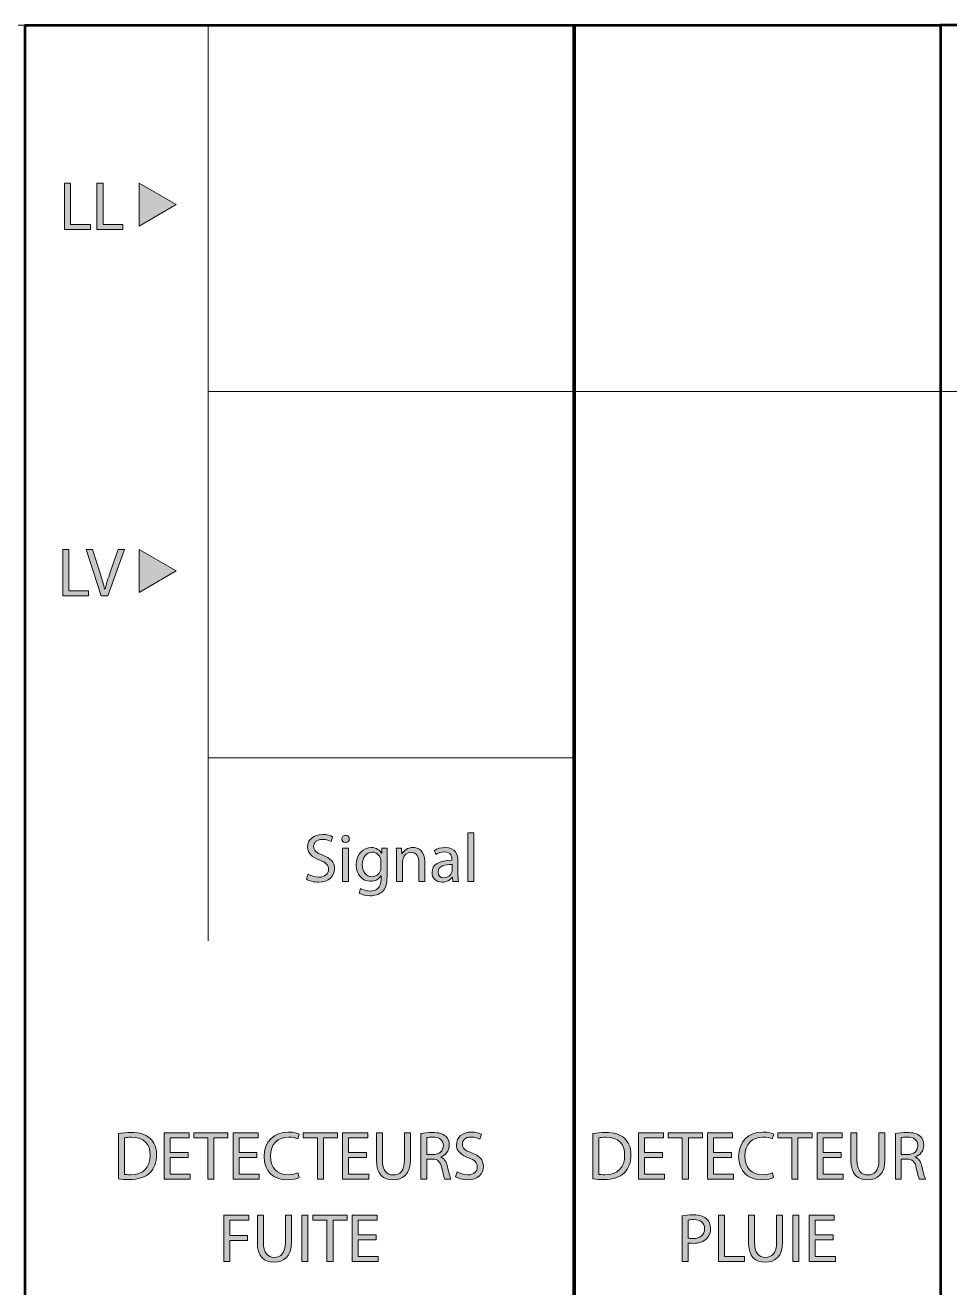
# Model space of a CAD drawing. Header units: inches. Extents: x 1 to 361, y -269 to -1.
# Drawn here: x 268 to 308.4, y -196.1 to -141 of the extents above; entities that cross this region are included whole.
import ezdxf

# ---------------------------------------------------------------- set-up
doc = ezdxf.new("R2010")
doc.units = ezdxf.units.IN
doc.header["$MEASUREMENT"] = 0
doc.linetypes.add('AI-Linetype-7', pattern=[8.519487, 4.259743, -4.259743])
doc.layers.add('Layer 1', color=7, linetype='Continuous')

# ---------------------------------------------------------------- blocks, each defined once
blk = doc.blocks.new('block 19')
at = {"layer": 'Layer 1', "color": 7, "linetype": 'AI-Linetype-7', "lineweight": 9}
blk.add_lwpolyline([(122.377, -140.999), (341.753, -140.999)], dxfattribs=at)
blk = doc.blocks.new('block 18')
at = {"layer": 'Layer 1'}
blk.add_blockref('block 19', (0, 0), dxfattribs=at)
blk = doc.blocks.new('block 31')
at = {"layer": 'Layer 1'}
h = blk.add_hatch(color=7, dxfattribs=at)
h.dxf.hatch_style = 2
edge = h.paths.add_edge_path()
edge.add_spline(control_points=[(280.367, -178.082), (280.485, -178.157), (280.653, -178.214), (280.832, -178.214), (281.099, -178.214), (281.256, -178.073), (281.256, -177.869), (281.256, -177.683), (281.147, -177.572), (280.875, -177.47), (280.544, -177.35), (280.341, -177.176), (280.341, -176.894), (280.341, -176.58), (280.602, -176.346), (280.994, -176.346), (281.198, -176.346), (281.351, -176.394), (281.438, -176.445), (281.438, -176.445), (281.366, -176.658), (281.366, -176.658), (281.303, -176.619), (281.168, -176.562), (280.985, -176.562), (280.71, -176.562), (280.604, -176.727), (280.604, -176.864), (280.604, -177.053), (280.728, -177.146), (281.006, -177.254), (281.348, -177.386), (281.519, -177.551), (281.519, -177.848), (281.519, -178.16), (281.291, -178.433), (280.815, -178.433), (280.62, -178.433), (280.407, -178.373), (280.298, -178.301), (280.298, -178.301), (280.367, -178.082), (280.367, -178.082)], knot_values=[0, 0, 0, 0, 1, 1, 1, 2, 2, 2, 3, 3, 3, 4, 4, 4, 5, 5, 5, 6, 6, 6, 7, 7, 7, 8, 8, 8, 9, 9, 9, 10, 10, 10, 11, 11, 11, 12, 12, 12, 13, 13, 13, 14, 14, 14, 14], degree=3, periodic=1)
h = blk.add_hatch(color=7, dxfattribs=at)
h.dxf.hatch_style = 2
edge = h.paths.add_edge_path()
edge.add_spline(control_points=[(282.164, -176.541), (282.164, -176.631), (282.101, -176.703), (281.996, -176.703), (281.9, -176.703), (281.837, -176.631), (281.837, -176.541), (281.837, -176.451), (281.903, -176.376), (282.002, -176.376), (282.098, -176.376), (282.164, -176.448), (282.164, -176.541)], knot_values=[0, 0, 0, 0, 1, 1, 1, 2, 2, 2, 3, 3, 3, 4, 4, 4, 4], degree=3, periodic=1)
h.paths.add_polyline_path([(281.87, -178.4), (281.87, -176.948), (282.134, -176.948), (282.134, -178.4)])
h = blk.add_hatch(color=7, dxfattribs=at)
h.dxf.hatch_style = 2
h.paths.add_polyline_path([(287.34, -176.271), (287.603, -176.271), (287.603, -178.4), (287.34, -178.4)])
h = blk.add_hatch(color=7, dxfattribs=at)
h.dxf.hatch_style = 2
edge = h.paths.add_edge_path()
edge.add_spline(control_points=[(283.813, -178.187), (283.813, -178.523), (283.744, -178.723), (283.606, -178.852), (283.462, -178.981), (283.259, -179.026), (283.075, -179.026), (282.902, -179.026), (282.709, -178.984), (282.593, -178.906), (282.593, -178.906), (282.658, -178.702), (282.658, -178.702), (282.754, -178.765), (282.904, -178.819), (283.084, -178.819), (283.354, -178.819), (283.552, -178.678), (283.552, -178.31), (283.552, -178.31), (283.552, -178.151), (283.552, -178.151), (283.552, -178.151), (283.546, -178.151), (283.546, -178.151), (283.468, -178.286), (283.309, -178.394), (283.084, -178.394), (282.725, -178.394), (282.467, -178.088), (282.467, -177.686), (282.467, -177.194), (282.787, -176.918), (283.123, -176.918), (283.375, -176.918), (283.51, -177.047), (283.576, -177.167), (283.576, -177.167), (283.582, -177.167), (283.582, -177.167), (283.582, -177.167), (283.591, -176.948), (283.591, -176.948), (283.591, -176.948), (283.825, -176.948), (283.825, -176.948), (283.816, -177.05), (283.813, -177.17), (283.813, -177.344), (283.813, -177.344), (283.813, -178.187), (283.813, -178.187)], knot_values=[0, 0, 0, 0, 1, 1, 1, 2, 2, 2, 3, 3, 3, 4, 4, 4, 5, 5, 5, 6, 6, 6, 7, 7, 7, 8, 8, 8, 9, 9, 9, 10, 10, 10, 11, 11, 11, 12, 12, 12, 13, 13, 13, 14, 14, 14, 15, 15, 15, 16, 16, 16, 17, 17, 17, 17], degree=3, periodic=1)
edge = h.paths.add_edge_path()
edge.add_spline(control_points=[(283.549, -177.521), (283.549, -177.476), (283.546, -177.437), (283.534, -177.404), (283.486, -177.248), (283.36, -177.122), (283.165, -177.122), (282.913, -177.122), (282.733, -177.335), (282.733, -177.671), (282.733, -177.956), (282.88, -178.193), (283.162, -178.193), (283.327, -178.193), (283.474, -178.091), (283.528, -177.923), (283.543, -177.878), (283.549, -177.827), (283.549, -177.782), (283.549, -177.782), (283.549, -177.521), (283.549, -177.521)], knot_values=[0, 0, 0, 0, 1, 1, 1, 2, 2, 2, 3, 3, 3, 4, 4, 4, 5, 5, 5, 6, 6, 6, 7, 7, 7, 7], degree=3, periodic=1)
h = blk.add_hatch(color=7, dxfattribs=at)
h.dxf.hatch_style = 2
edge = h.paths.add_edge_path()
edge.add_spline(control_points=[(284.23, -177.341), (284.23, -177.188), (284.227, -177.068), (284.218, -176.948), (284.218, -176.948), (284.452, -176.948), (284.452, -176.948), (284.452, -176.948), (284.467, -177.188), (284.467, -177.188), (284.467, -177.188), (284.473, -177.188), (284.473, -177.188), (284.545, -177.053), (284.712, -176.918), (284.953, -176.918), (285.153, -176.918), (285.465, -177.038), (285.465, -177.536), (285.465, -177.536), (285.465, -178.4), (285.465, -178.4), (285.465, -178.4), (285.202, -178.4), (285.202, -178.4), (285.202, -178.4), (285.202, -177.563), (285.202, -177.563), (285.202, -177.329), (285.115, -177.134), (284.865, -177.134), (284.694, -177.134), (284.559, -177.257), (284.512, -177.404), (284.499, -177.437), (284.494, -177.482), (284.494, -177.527), (284.494, -177.527), (284.494, -178.4), (284.494, -178.4), (284.494, -178.4), (284.23, -178.4), (284.23, -178.4), (284.23, -178.4), (284.23, -177.341), (284.23, -177.341)], knot_values=[0, 0, 0, 0, 1, 1, 1, 2, 2, 2, 3, 3, 3, 4, 4, 4, 5, 5, 5, 6, 6, 6, 7, 7, 7, 8, 8, 8, 9, 9, 9, 10, 10, 10, 11, 11, 11, 12, 12, 12, 13, 13, 13, 14, 14, 14, 15, 15, 15, 15], degree=3, periodic=1)
h = blk.add_hatch(color=7, dxfattribs=at)
h.dxf.hatch_style = 2
edge = h.paths.add_edge_path()
edge.add_spline(control_points=[(286.914, -178.052), (286.914, -178.178), (286.919, -178.301), (286.934, -178.4), (286.934, -178.4), (286.697, -178.4), (286.697, -178.4), (286.697, -178.4), (286.677, -178.217), (286.677, -178.217), (286.677, -178.217), (286.668, -178.217), (286.668, -178.217), (286.586, -178.331), (286.431, -178.433), (286.224, -178.433), (285.93, -178.433), (285.78, -178.226), (285.78, -178.016), (285.78, -177.665), (286.092, -177.473), (286.653, -177.476), (286.653, -177.476), (286.653, -177.446), (286.653, -177.446), (286.653, -177.329), (286.62, -177.11), (286.323, -177.113), (286.185, -177.113), (286.044, -177.152), (285.942, -177.221), (285.942, -177.221), (285.882, -177.044), (285.882, -177.044), (286.002, -176.969), (286.179, -176.918), (286.362, -176.918), (286.806, -176.918), (286.914, -177.221), (286.914, -177.509), (286.914, -177.509), (286.914, -178.052), (286.914, -178.052)], knot_values=[0, 0, 0, 0, 1, 1, 1, 2, 2, 2, 3, 3, 3, 4, 4, 4, 5, 5, 5, 6, 6, 6, 7, 7, 7, 8, 8, 8, 9, 9, 9, 10, 10, 10, 11, 11, 11, 12, 12, 12, 13, 13, 13, 14, 14, 14, 14], degree=3, periodic=1)
edge = h.paths.add_edge_path()
edge.add_spline(control_points=[(286.659, -177.659), (286.371, -177.653), (286.044, -177.704), (286.044, -177.986), (286.044, -178.16), (286.158, -178.238), (286.29, -178.238), (286.482, -178.238), (286.604, -178.118), (286.646, -177.995), (286.655, -177.965), (286.659, -177.935), (286.659, -177.911), (286.659, -177.911), (286.659, -177.659), (286.659, -177.659)], knot_values=[0, 0, 0, 0, 1, 1, 1, 2, 2, 2, 3, 3, 3, 4, 4, 4, 5, 5, 5, 5], degree=3, periodic=1)
at = {"layer": 'Layer 1', "lineweight": 0}
for points in [[(287.34, -176.271), (287.603, -176.271), (287.603, -178.4), (287.34, -178.4), (287.34, -176.271)], [(281.87, -178.4), (281.87, -176.948), (282.134, -176.948), (282.134, -178.4), (281.87, -178.4)]]:
    blk.add_lwpolyline(points, dxfattribs=at)
for points, knots in [([(280.367, -178.082), (280.485, -178.157), (280.653, -178.214), (280.832, -178.214), (281.099, -178.214), (281.256, -178.073), (281.256, -177.869), (281.256, -177.683), (281.147, -177.572), (280.875, -177.47), (280.544, -177.35), (280.341, -177.176), (280.341, -176.894), (280.341, -176.58), (280.602, -176.346), (280.994, -176.346), (281.198, -176.346), (281.351, -176.394), (281.438, -176.445), (281.438, -176.445), (281.366, -176.658), (281.366, -176.658), (281.303, -176.619), (281.168, -176.562), (280.985, -176.562), (280.71, -176.562), (280.604, -176.727), (280.604, -176.864), (280.604, -177.053), (280.728, -177.146), (281.006, -177.254), (281.348, -177.386), (281.519, -177.551), (281.519, -177.848), (281.519, -178.16), (281.291, -178.433), (280.815, -178.433), (280.62, -178.433), (280.407, -178.373), (280.298, -178.301), (280.298, -178.301), (280.367, -178.082), (280.367, -178.082)], [0, 0, 0, 0, 1, 1, 1, 2, 2, 2, 3, 3, 3, 4, 4, 4, 5, 5, 5, 6, 6, 6, 7, 7, 7, 8, 8, 8, 9, 9, 9, 10, 10, 10, 11, 11, 11, 12, 12, 12, 13, 13, 13, 14, 14, 14, 14]), ([(282.164, -176.541), (282.164, -176.631), (282.101, -176.703), (281.996, -176.703), (281.9, -176.703), (281.837, -176.631), (281.837, -176.541), (281.837, -176.451), (281.903, -176.376), (282.002, -176.376), (282.098, -176.376), (282.164, -176.448), (282.164, -176.541)], [0, 0, 0, 0, 1, 1, 1, 2, 2, 2, 3, 3, 3, 4, 4, 4, 4]), ([(283.813, -178.187), (283.813, -178.523), (283.744, -178.723), (283.606, -178.852), (283.462, -178.981), (283.259, -179.026), (283.075, -179.026), (282.902, -179.026), (282.709, -178.984), (282.593, -178.906), (282.593, -178.906), (282.658, -178.702), (282.658, -178.702), (282.754, -178.765), (282.904, -178.819), (283.084, -178.819), (283.354, -178.819), (283.552, -178.678), (283.552, -178.31), (283.552, -178.31), (283.552, -178.151), (283.552, -178.151), (283.552, -178.151), (283.546, -178.151), (283.546, -178.151), (283.468, -178.286), (283.309, -178.394), (283.084, -178.394), (282.725, -178.394), (282.467, -178.088), (282.467, -177.686), (282.467, -177.194), (282.787, -176.918), (283.123, -176.918), (283.375, -176.918), (283.51, -177.047), (283.576, -177.167), (283.576, -177.167), (283.582, -177.167), (283.582, -177.167), (283.582, -177.167), (283.591, -176.948), (283.591, -176.948), (283.591, -176.948), (283.825, -176.948), (283.825, -176.948), (283.816, -177.05), (283.813, -177.17), (283.813, -177.344), (283.813, -177.344), (283.813, -178.187), (283.813, -178.187)], [0, 0, 0, 0, 1, 1, 1, 2, 2, 2, 3, 3, 3, 4, 4, 4, 5, 5, 5, 6, 6, 6, 7, 7, 7, 8, 8, 8, 9, 9, 9, 10, 10, 10, 11, 11, 11, 12, 12, 12, 13, 13, 13, 14, 14, 14, 15, 15, 15, 16, 16, 16, 17, 17, 17, 17]), ([(284.23, -177.341), (284.23, -177.188), (284.227, -177.068), (284.218, -176.948), (284.218, -176.948), (284.452, -176.948), (284.452, -176.948), (284.452, -176.948), (284.467, -177.188), (284.467, -177.188), (284.467, -177.188), (284.473, -177.188), (284.473, -177.188), (284.545, -177.053), (284.712, -176.918), (284.953, -176.918), (285.153, -176.918), (285.465, -177.038), (285.465, -177.536), (285.465, -177.536), (285.465, -178.4), (285.465, -178.4), (285.465, -178.4), (285.202, -178.4), (285.202, -178.4), (285.202, -178.4), (285.202, -177.563), (285.202, -177.563), (285.202, -177.329), (285.115, -177.134), (284.865, -177.134), (284.694, -177.134), (284.559, -177.257), (284.512, -177.404), (284.499, -177.437), (284.494, -177.482), (284.494, -177.527), (284.494, -177.527), (284.494, -178.4), (284.494, -178.4), (284.494, -178.4), (284.23, -178.4), (284.23, -178.4), (284.23, -178.4), (284.23, -177.341), (284.23, -177.341)], [0, 0, 0, 0, 1, 1, 1, 2, 2, 2, 3, 3, 3, 4, 4, 4, 5, 5, 5, 6, 6, 6, 7, 7, 7, 8, 8, 8, 9, 9, 9, 10, 10, 10, 11, 11, 11, 12, 12, 12, 13, 13, 13, 14, 14, 14, 15, 15, 15, 15]), ([(286.914, -178.052), (286.914, -178.178), (286.919, -178.301), (286.934, -178.4), (286.934, -178.4), (286.697, -178.4), (286.697, -178.4), (286.697, -178.4), (286.677, -178.217), (286.677, -178.217), (286.677, -178.217), (286.668, -178.217), (286.668, -178.217), (286.586, -178.331), (286.431, -178.433), (286.224, -178.433), (285.93, -178.433), (285.78, -178.226), (285.78, -178.016), (285.78, -177.665), (286.092, -177.473), (286.653, -177.476), (286.653, -177.476), (286.653, -177.446), (286.653, -177.446), (286.653, -177.329), (286.62, -177.11), (286.323, -177.113), (286.185, -177.113), (286.044, -177.152), (285.942, -177.221), (285.942, -177.221), (285.882, -177.044), (285.882, -177.044), (286.002, -176.969), (286.179, -176.918), (286.362, -176.918), (286.806, -176.918), (286.914, -177.221), (286.914, -177.509), (286.914, -177.509), (286.914, -178.052), (286.914, -178.052)], [0, 0, 0, 0, 1, 1, 1, 2, 2, 2, 3, 3, 3, 4, 4, 4, 5, 5, 5, 6, 6, 6, 7, 7, 7, 8, 8, 8, 9, 9, 9, 10, 10, 10, 11, 11, 11, 12, 12, 12, 13, 13, 13, 14, 14, 14, 14]), ([(283.549, -177.521), (283.549, -177.476), (283.546, -177.437), (283.534, -177.404), (283.486, -177.248), (283.36, -177.122), (283.165, -177.122), (282.913, -177.122), (282.733, -177.335), (282.733, -177.671), (282.733, -177.956), (282.88, -178.193), (283.162, -178.193), (283.327, -178.193), (283.474, -178.091), (283.528, -177.923), (283.543, -177.878), (283.549, -177.827), (283.549, -177.782), (283.549, -177.782), (283.549, -177.521), (283.549, -177.521)], [0, 0, 0, 0, 1, 1, 1, 2, 2, 2, 3, 3, 3, 4, 4, 4, 5, 5, 5, 6, 6, 6, 7, 7, 7, 7]), ([(286.659, -177.659), (286.371, -177.653), (286.044, -177.704), (286.044, -177.986), (286.044, -178.16), (286.158, -178.238), (286.29, -178.238), (286.482, -178.238), (286.604, -178.118), (286.646, -177.995), (286.655, -177.965), (286.659, -177.935), (286.659, -177.911), (286.659, -177.911), (286.659, -177.659), (286.659, -177.659)], [0, 0, 0, 0, 1, 1, 1, 2, 2, 2, 3, 3, 3, 4, 4, 4, 5, 5, 5, 5])]:
    blk.add_open_spline(points, degree=3, knots=knots, dxfattribs=at)
blk = doc.blocks.new('block 39')
at = {"layer": 'Layer 1'}
h = blk.add_hatch(color=7, dxfattribs=at)
h.dxf.hatch_style = 2
h.paths.add_polyline_path([(269.722, -147.896), (269.986, -147.896), (269.986, -149.697), (270.849, -149.697), (270.849, -149.916), (269.722, -149.916)])
h = blk.add_hatch(color=7, dxfattribs=at)
h.dxf.hatch_style = 2
h.paths.add_polyline_path([(271.137, -147.896), (271.401, -147.896), (271.401, -149.697), (272.265, -149.697), (272.265, -149.916), (271.137, -149.916)])
h = blk.add_hatch(color=7, dxfattribs=at)
h.dxf.hatch_style = 2
h.paths.add_polyline_path([(272.976, -149.771), (272.976, -147.895), (274.602, -148.833)])
at = {"layer": 'Layer 1', "lineweight": 0}
for points in [[(269.722, -147.896), (269.986, -147.896), (269.986, -149.697), (270.849, -149.697), (270.849, -149.916), (269.722, -149.916), (269.722, -147.896)], [(271.137, -147.896), (271.401, -147.896), (271.401, -149.697), (272.265, -149.697), (272.265, -149.916), (271.137, -149.916), (271.137, -147.896)], [(272.976, -149.771), (272.976, -147.895), (274.602, -148.833), (272.976, -149.771)]]:
    blk.add_lwpolyline(points, dxfattribs=at)
blk = doc.blocks.new('block 40')
at = {"layer": 'Layer 1'}
h = blk.add_hatch(color=7, dxfattribs=at)
h.dxf.hatch_style = 2
h.paths.add_polyline_path([(269.641, -163.896), (269.905, -163.896), (269.905, -165.698), (270.769, -165.698), (270.769, -165.917), (269.641, -165.917)])
h = blk.add_hatch(color=7, dxfattribs=at)
h.dxf.hatch_style = 2
edge = h.paths.add_edge_path()
edge.add_spline(control_points=[(271.326, -165.917), (271.326, -165.917), (270.663, -163.896), (270.663, -163.896), (270.663, -163.896), (270.948, -163.896), (270.948, -163.896), (270.948, -163.896), (271.263, -164.891), (271.263, -164.891), (271.347, -165.164), (271.422, -165.41), (271.479, -165.647), (271.479, -165.647), (271.485, -165.647), (271.485, -165.647), (271.542, -165.413), (271.623, -165.158), (271.716, -164.894), (271.716, -164.894), (272.058, -163.896), (272.058, -163.896), (272.058, -163.896), (272.337, -163.896), (272.337, -163.896), (272.337, -163.896), (271.614, -165.917), (271.614, -165.917), (271.614, -165.917), (271.326, -165.917), (271.326, -165.917)], knot_values=[0, 0, 0, 0, 1, 1, 1, 2, 2, 2, 3, 3, 3, 4, 4, 4, 5, 5, 5, 6, 6, 6, 7, 7, 7, 8, 8, 8, 9, 9, 9, 10, 10, 10, 10], degree=3, periodic=1)
h = blk.add_hatch(color=7, dxfattribs=at)
h.dxf.hatch_style = 2
h.paths.add_polyline_path([(272.976, -165.772), (272.976, -163.895), (274.602, -164.833)])
at = {"layer": 'Layer 1', "lineweight": 0}
for points in [[(269.641, -163.896), (269.905, -163.896), (269.905, -165.698), (270.769, -165.698), (270.769, -165.917), (269.641, -165.917), (269.641, -163.896)], [(272.976, -165.772), (272.976, -163.895), (274.602, -164.833), (272.976, -165.772)]]:
    blk.add_lwpolyline(points, dxfattribs=at)
blk.add_open_spline([(271.326, -165.917), (271.326, -165.917), (270.663, -163.896), (270.663, -163.896), (270.663, -163.896), (270.948, -163.896), (270.948, -163.896), (270.948, -163.896), (271.263, -164.891), (271.263, -164.891), (271.347, -165.164), (271.422, -165.41), (271.479, -165.647), (271.479, -165.647), (271.485, -165.647), (271.485, -165.647), (271.542, -165.413), (271.623, -165.158), (271.716, -164.894), (271.716, -164.894), (272.058, -163.896), (272.058, -163.896), (272.058, -163.896), (272.337, -163.896), (272.337, -163.896), (272.337, -163.896), (271.614, -165.917), (271.614, -165.917), (271.614, -165.917), (271.326, -165.917), (271.326, -165.917)], degree=3, knots=[0, 0, 0, 0, 1, 1, 1, 2, 2, 2, 3, 3, 3, 4, 4, 4, 5, 5, 5, 6, 6, 6, 7, 7, 7, 8, 8, 8, 9, 9, 9, 10, 10, 10, 10], dxfattribs=at)
blk = doc.blocks.new('block 46')
at = {"layer": 'Layer 1'}
h = blk.add_hatch(color=7, dxfattribs=at)
h.dxf.hatch_style = 2
edge = h.paths.add_edge_path()
edge.add_spline(control_points=[(272.077, -189.41), (272.236, -189.383), (272.425, -189.365), (272.632, -189.365), (273.007, -189.365), (273.273, -189.455), (273.45, -189.617), (273.634, -189.782), (273.738, -190.016), (273.738, -190.343), (273.738, -190.672), (273.634, -190.943), (273.448, -191.129), (273.255, -191.317), (272.944, -191.419), (272.551, -191.419), (272.362, -191.419), (272.209, -191.41), (272.077, -191.395), (272.077, -191.395), (272.077, -189.41), (272.077, -189.41)], knot_values=[0, 0, 0, 0, 1, 1, 1, 2, 2, 2, 3, 3, 3, 4, 4, 4, 5, 5, 5, 6, 6, 6, 7, 7, 7, 7], degree=3, periodic=1)
edge = h.paths.add_edge_path()
edge.add_spline(control_points=[(272.338, -191.197), (272.404, -191.206), (272.5, -191.209), (272.602, -191.209), (273.162, -191.209), (273.463, -190.898), (273.463, -190.352), (273.465, -189.875), (273.195, -189.572), (272.644, -189.572), (272.509, -189.572), (272.407, -189.584), (272.338, -189.599), (272.338, -189.599), (272.338, -191.197), (272.338, -191.197)], knot_values=[0, 0, 0, 0, 1, 1, 1, 2, 2, 2, 3, 3, 3, 4, 4, 4, 5, 5, 5, 5], degree=3, periodic=1)
h = blk.add_hatch(color=7, dxfattribs=at)
h.dxf.hatch_style = 2
h.paths.add_polyline_path([(275.118, -190.454), (274.335, -190.454), (274.335, -191.182), (275.211, -191.182), (275.211, -191.401), (274.071, -191.401), (274.071, -189.381), (275.165, -189.381), (275.165, -189.599), (274.335, -189.599), (274.335, -190.238), (275.118, -190.238)])
h = blk.add_hatch(color=7, dxfattribs=at)
h.dxf.hatch_style = 2
h.paths.add_polyline_path([(275.981, -189.602), (275.366, -189.602), (275.366, -189.381), (276.862, -189.381), (276.862, -189.602), (276.245, -189.602), (276.245, -191.401), (275.981, -191.401)])
h = blk.add_hatch(color=7, dxfattribs=at)
h.dxf.hatch_style = 2
h.paths.add_polyline_path([(278.131, -190.454), (277.349, -190.454), (277.349, -191.182), (278.224, -191.182), (278.224, -191.401), (277.085, -191.401), (277.085, -189.381), (278.179, -189.381), (278.179, -189.599), (277.349, -189.599), (277.349, -190.238), (278.131, -190.238)])
h = blk.add_hatch(color=7, dxfattribs=at)
h.dxf.hatch_style = 2
edge = h.paths.add_edge_path()
edge.add_spline(control_points=[(279.973, -191.338), (279.88, -191.386), (279.685, -191.434), (279.439, -191.434), (278.869, -191.434), (278.443, -191.074), (278.443, -190.409), (278.443, -189.773), (278.872, -189.347), (279.499, -189.347), (279.747, -189.347), (279.909, -189.401), (279.978, -189.437), (279.978, -189.437), (279.913, -189.65), (279.913, -189.65), (279.816, -189.602), (279.676, -189.566), (279.507, -189.566), (279.034, -189.566), (278.719, -189.869), (278.719, -190.4), (278.719, -190.898), (279.004, -191.212), (279.492, -191.212), (279.654, -191.212), (279.816, -191.18), (279.922, -191.129), (279.922, -191.129), (279.973, -191.338), (279.973, -191.338)], knot_values=[0, 0, 0, 0, 1, 1, 1, 2, 2, 2, 3, 3, 3, 4, 4, 4, 5, 5, 5, 6, 6, 6, 7, 7, 7, 8, 8, 8, 9, 9, 9, 10, 10, 10, 10], degree=3, periodic=1)
h = blk.add_hatch(color=7, dxfattribs=at)
h.dxf.hatch_style = 2
h.paths.add_polyline_path([(280.77, -189.602), (280.155, -189.602), (280.155, -189.381), (281.652, -189.381), (281.652, -189.602), (281.034, -189.602), (281.034, -191.401), (280.77, -191.401)])
h = blk.add_hatch(color=7, dxfattribs=at)
h.dxf.hatch_style = 2
h.paths.add_polyline_path([(282.92, -190.454), (282.137, -190.454), (282.137, -191.182), (283.013, -191.182), (283.013, -191.401), (281.874, -191.401), (281.874, -189.381), (282.968, -189.381), (282.968, -189.599), (282.137, -189.599), (282.137, -190.238), (282.92, -190.238)])
h = blk.add_hatch(color=7, dxfattribs=at)
h.dxf.hatch_style = 2
edge = h.paths.add_edge_path()
edge.add_spline(control_points=[(283.613, -189.381), (283.613, -189.381), (283.613, -190.58), (283.613, -190.58), (283.613, -191.029), (283.814, -191.222), (284.083, -191.222), (284.38, -191.222), (284.575, -191.023), (284.575, -190.58), (284.575, -190.58), (284.575, -189.381), (284.575, -189.381), (284.575, -189.381), (284.839, -189.381), (284.839, -189.381), (284.839, -189.381), (284.839, -190.561), (284.839, -190.561), (284.839, -191.182), (284.513, -191.434), (284.074, -191.434), (283.661, -191.434), (283.349, -191.2), (283.349, -190.57), (283.349, -190.57), (283.349, -189.381), (283.349, -189.381), (283.349, -189.381), (283.613, -189.381), (283.613, -189.381)], knot_values=[0, 0, 0, 0, 1, 1, 1, 2, 2, 2, 3, 3, 3, 4, 4, 4, 5, 5, 5, 6, 6, 6, 7, 7, 7, 8, 8, 8, 9, 9, 9, 10, 10, 10, 10], degree=3, periodic=1)
h = blk.add_hatch(color=7, dxfattribs=at)
h.dxf.hatch_style = 2
edge = h.paths.add_edge_path()
edge.add_spline(control_points=[(285.292, -189.407), (285.424, -189.383), (285.616, -189.365), (285.793, -189.365), (286.072, -189.365), (286.254, -189.419), (286.378, -189.53), (286.476, -189.62), (286.536, -189.758), (286.536, -189.917), (286.536, -190.181), (286.369, -190.358), (286.159, -190.43), (286.159, -190.43), (286.159, -190.439), (286.159, -190.439), (286.312, -190.493), (286.405, -190.637), (286.452, -190.847), (286.518, -191.129), (286.566, -191.323), (286.609, -191.401), (286.609, -191.401), (286.338, -191.401), (286.338, -191.401), (286.305, -191.341), (286.261, -191.171), (286.207, -190.918), (286.147, -190.64), (286.036, -190.535), (285.799, -190.526), (285.799, -190.526), (285.553, -190.526), (285.553, -190.526), (285.553, -190.526), (285.553, -191.401), (285.553, -191.401), (285.553, -191.401), (285.292, -191.401), (285.292, -191.401), (285.292, -191.401), (285.292, -189.407), (285.292, -189.407)], knot_values=[0, 0, 0, 0, 1, 1, 1, 2, 2, 2, 3, 3, 3, 4, 4, 4, 5, 5, 5, 6, 6, 6, 7, 7, 7, 8, 8, 8, 9, 9, 9, 10, 10, 10, 11, 11, 11, 12, 12, 12, 13, 13, 13, 14, 14, 14, 14], degree=3, periodic=1)
edge = h.paths.add_edge_path()
edge.add_spline(control_points=[(285.553, -190.328), (285.553, -190.328), (285.82, -190.328), (285.82, -190.328), (286.099, -190.328), (286.276, -190.175), (286.276, -189.944), (286.276, -189.683), (286.087, -189.569), (285.811, -189.569), (285.685, -189.569), (285.598, -189.578), (285.553, -189.59), (285.553, -189.59), (285.553, -190.328), (285.553, -190.328)], knot_values=[0, 0, 0, 0, 1, 1, 1, 2, 2, 2, 3, 3, 3, 4, 4, 4, 5, 5, 5, 5], degree=3, periodic=1)
h = blk.add_hatch(color=7, dxfattribs=at)
h.dxf.hatch_style = 2
edge = h.paths.add_edge_path()
edge.add_spline(control_points=[(286.872, -191.083), (286.989, -191.158), (287.157, -191.215), (287.337, -191.215), (287.604, -191.215), (287.76, -191.074), (287.76, -190.871), (287.76, -190.685), (287.652, -190.574), (287.379, -190.472), (287.049, -190.352), (286.846, -190.178), (286.846, -189.896), (286.846, -189.581), (287.106, -189.347), (287.499, -189.347), (287.703, -189.347), (287.856, -189.395), (287.942, -189.446), (287.942, -189.446), (287.871, -189.659), (287.871, -189.659), (287.807, -189.62), (287.673, -189.563), (287.49, -189.563), (287.214, -189.563), (287.109, -189.728), (287.109, -189.866), (287.109, -190.055), (287.232, -190.148), (287.511, -190.256), (287.853, -190.388), (288.024, -190.553), (288.024, -190.85), (288.024, -191.162), (287.796, -191.434), (287.319, -191.434), (287.124, -191.434), (286.911, -191.374), (286.804, -191.302), (286.804, -191.302), (286.872, -191.083), (286.872, -191.083)], knot_values=[0, 0, 0, 0, 1, 1, 1, 2, 2, 2, 3, 3, 3, 4, 4, 4, 5, 5, 5, 6, 6, 6, 7, 7, 7, 8, 8, 8, 9, 9, 9, 10, 10, 10, 11, 11, 11, 12, 12, 12, 13, 13, 13, 14, 14, 14, 14], degree=3, periodic=1)
h = blk.add_hatch(color=7, dxfattribs=at)
h.dxf.hatch_style = 2
h.paths.add_polyline_path([(276.686, -192.979), (277.774, -192.979), (277.774, -193.198), (276.95, -193.198), (276.95, -193.869), (277.711, -193.869), (277.711, -194.085), (276.95, -194.085), (276.95, -194.999), (276.686, -194.999)])
h = blk.add_hatch(color=7, dxfattribs=at)
h.dxf.hatch_style = 2
edge = h.paths.add_edge_path()
edge.add_spline(control_points=[(278.41, -192.979), (278.41, -192.979), (278.41, -194.178), (278.41, -194.178), (278.41, -194.628), (278.611, -194.82), (278.88, -194.82), (279.177, -194.82), (279.372, -194.622), (279.372, -194.178), (279.372, -194.178), (279.372, -192.979), (279.372, -192.979), (279.372, -192.979), (279.636, -192.979), (279.636, -192.979), (279.636, -192.979), (279.636, -194.16), (279.636, -194.16), (279.636, -194.781), (279.31, -195.033), (278.872, -195.033), (278.458, -195.033), (278.146, -194.799), (278.146, -194.169), (278.146, -194.169), (278.146, -192.979), (278.146, -192.979), (278.146, -192.979), (278.41, -192.979), (278.41, -192.979)], knot_values=[0, 0, 0, 0, 1, 1, 1, 2, 2, 2, 3, 3, 3, 4, 4, 4, 5, 5, 5, 6, 6, 6, 7, 7, 7, 8, 8, 8, 9, 9, 9, 10, 10, 10, 10], degree=3, periodic=1)
h = blk.add_hatch(color=7, dxfattribs=at)
h.dxf.hatch_style = 2
h.paths.add_polyline_path([(280.35, -192.979), (280.35, -194.999), (280.086, -194.999), (280.086, -192.979)])
h = blk.add_hatch(color=7, dxfattribs=at)
h.dxf.hatch_style = 2
h.paths.add_polyline_path([(281.189, -193.2), (280.575, -193.2), (280.575, -192.979), (282.071, -192.979), (282.071, -193.2), (281.453, -193.2), (281.453, -194.999), (281.189, -194.999)])
h = blk.add_hatch(color=7, dxfattribs=at)
h.dxf.hatch_style = 2
h.paths.add_polyline_path([(283.34, -194.052), (282.557, -194.052), (282.557, -194.781), (283.433, -194.781), (283.433, -194.999), (282.293, -194.999), (282.293, -192.979), (283.387, -192.979), (283.387, -193.198), (282.557, -193.198), (282.557, -193.836), (283.34, -193.836)])
at = {"layer": 'Layer 1', "lineweight": 0}
for points in [[(275.118, -190.454), (274.335, -190.454), (274.335, -191.182), (275.211, -191.182), (275.211, -191.401), (274.071, -191.401), (274.071, -189.381), (275.165, -189.381), (275.165, -189.599), (274.335, -189.599), (274.335, -190.238), (275.118, -190.238), (275.118, -190.454)], [(275.981, -189.602), (275.366, -189.602), (275.366, -189.381), (276.862, -189.381), (276.862, -189.602), (276.245, -189.602), (276.245, -191.401), (275.981, -191.401), (275.981, -189.602)], [(278.131, -190.454), (277.349, -190.454), (277.349, -191.182), (278.224, -191.182), (278.224, -191.401), (277.085, -191.401), (277.085, -189.381), (278.179, -189.381), (278.179, -189.599), (277.349, -189.599), (277.349, -190.238), (278.131, -190.238), (278.131, -190.454)], [(280.77, -189.602), (280.155, -189.602), (280.155, -189.381), (281.652, -189.381), (281.652, -189.602), (281.034, -189.602), (281.034, -191.401), (280.77, -191.401), (280.77, -189.602)], [(282.92, -190.454), (282.137, -190.454), (282.137, -191.182), (283.013, -191.182), (283.013, -191.401), (281.874, -191.401), (281.874, -189.381), (282.968, -189.381), (282.968, -189.599), (282.137, -189.599), (282.137, -190.238), (282.92, -190.238), (282.92, -190.454)], [(276.686, -192.979), (277.774, -192.979), (277.774, -193.198), (276.95, -193.198), (276.95, -193.869), (277.711, -193.869), (277.711, -194.085), (276.95, -194.085), (276.95, -194.999), (276.686, -194.999), (276.686, -192.979)], [(280.35, -192.979), (280.35, -194.999), (280.086, -194.999), (280.086, -192.979), (280.35, -192.979)], [(281.189, -193.2), (280.575, -193.2), (280.575, -192.979), (282.071, -192.979), (282.071, -193.2), (281.453, -193.2), (281.453, -194.999), (281.189, -194.999), (281.189, -193.2)], [(283.34, -194.052), (282.557, -194.052), (282.557, -194.781), (283.433, -194.781), (283.433, -194.999), (282.293, -194.999), (282.293, -192.979), (283.387, -192.979), (283.387, -193.198), (282.557, -193.198), (282.557, -193.836), (283.34, -193.836), (283.34, -194.052)]]:
    blk.add_lwpolyline(points, dxfattribs=at)
for points, knots in [([(272.077, -189.41), (272.236, -189.383), (272.425, -189.365), (272.632, -189.365), (273.007, -189.365), (273.273, -189.455), (273.45, -189.617), (273.634, -189.782), (273.738, -190.016), (273.738, -190.343), (273.738, -190.672), (273.634, -190.943), (273.448, -191.129), (273.255, -191.317), (272.944, -191.419), (272.551, -191.419), (272.362, -191.419), (272.209, -191.41), (272.077, -191.395), (272.077, -191.395), (272.077, -189.41), (272.077, -189.41)], [0, 0, 0, 0, 1, 1, 1, 2, 2, 2, 3, 3, 3, 4, 4, 4, 5, 5, 5, 6, 6, 6, 7, 7, 7, 7]), ([(272.338, -191.197), (272.404, -191.206), (272.5, -191.209), (272.602, -191.209), (273.162, -191.209), (273.463, -190.898), (273.463, -190.352), (273.465, -189.875), (273.195, -189.572), (272.644, -189.572), (272.509, -189.572), (272.407, -189.584), (272.338, -189.599), (272.338, -189.599), (272.338, -191.197), (272.338, -191.197)], [0, 0, 0, 0, 1, 1, 1, 2, 2, 2, 3, 3, 3, 4, 4, 4, 5, 5, 5, 5]), ([(279.973, -191.338), (279.88, -191.386), (279.685, -191.434), (279.439, -191.434), (278.869, -191.434), (278.443, -191.074), (278.443, -190.409), (278.443, -189.773), (278.872, -189.347), (279.499, -189.347), (279.747, -189.347), (279.909, -189.401), (279.978, -189.437), (279.978, -189.437), (279.913, -189.65), (279.913, -189.65), (279.816, -189.602), (279.676, -189.566), (279.507, -189.566), (279.034, -189.566), (278.719, -189.869), (278.719, -190.4), (278.719, -190.898), (279.004, -191.212), (279.492, -191.212), (279.654, -191.212), (279.816, -191.18), (279.922, -191.129), (279.922, -191.129), (279.973, -191.338), (279.973, -191.338)], [0, 0, 0, 0, 1, 1, 1, 2, 2, 2, 3, 3, 3, 4, 4, 4, 5, 5, 5, 6, 6, 6, 7, 7, 7, 8, 8, 8, 9, 9, 9, 10, 10, 10, 10]), ([(283.613, -189.381), (283.613, -189.381), (283.613, -190.58), (283.613, -190.58), (283.613, -191.029), (283.814, -191.222), (284.083, -191.222), (284.38, -191.222), (284.575, -191.023), (284.575, -190.58), (284.575, -190.58), (284.575, -189.381), (284.575, -189.381), (284.575, -189.381), (284.839, -189.381), (284.839, -189.381), (284.839, -189.381), (284.839, -190.561), (284.839, -190.561), (284.839, -191.182), (284.513, -191.434), (284.074, -191.434), (283.661, -191.434), (283.349, -191.2), (283.349, -190.57), (283.349, -190.57), (283.349, -189.381), (283.349, -189.381), (283.349, -189.381), (283.613, -189.381), (283.613, -189.381)], [0, 0, 0, 0, 1, 1, 1, 2, 2, 2, 3, 3, 3, 4, 4, 4, 5, 5, 5, 6, 6, 6, 7, 7, 7, 8, 8, 8, 9, 9, 9, 10, 10, 10, 10]), ([(285.292, -189.407), (285.424, -189.383), (285.616, -189.365), (285.793, -189.365), (286.072, -189.365), (286.254, -189.419), (286.378, -189.53), (286.476, -189.62), (286.536, -189.758), (286.536, -189.917), (286.536, -190.181), (286.369, -190.358), (286.159, -190.43), (286.159, -190.43), (286.159, -190.439), (286.159, -190.439), (286.312, -190.493), (286.405, -190.637), (286.452, -190.847), (286.518, -191.129), (286.566, -191.323), (286.609, -191.401), (286.609, -191.401), (286.338, -191.401), (286.338, -191.401), (286.305, -191.341), (286.261, -191.171), (286.207, -190.918), (286.147, -190.64), (286.036, -190.535), (285.799, -190.526), (285.799, -190.526), (285.553, -190.526), (285.553, -190.526), (285.553, -190.526), (285.553, -191.401), (285.553, -191.401), (285.553, -191.401), (285.292, -191.401), (285.292, -191.401), (285.292, -191.401), (285.292, -189.407), (285.292, -189.407)], [0, 0, 0, 0, 1, 1, 1, 2, 2, 2, 3, 3, 3, 4, 4, 4, 5, 5, 5, 6, 6, 6, 7, 7, 7, 8, 8, 8, 9, 9, 9, 10, 10, 10, 11, 11, 11, 12, 12, 12, 13, 13, 13, 14, 14, 14, 14]), ([(285.553, -190.328), (285.553, -190.328), (285.82, -190.328), (285.82, -190.328), (286.099, -190.328), (286.276, -190.175), (286.276, -189.944), (286.276, -189.683), (286.087, -189.569), (285.811, -189.569), (285.685, -189.569), (285.598, -189.578), (285.553, -189.59), (285.553, -189.59), (285.553, -190.328), (285.553, -190.328)], [0, 0, 0, 0, 1, 1, 1, 2, 2, 2, 3, 3, 3, 4, 4, 4, 5, 5, 5, 5]), ([(286.872, -191.083), (286.989, -191.158), (287.157, -191.215), (287.337, -191.215), (287.604, -191.215), (287.76, -191.074), (287.76, -190.871), (287.76, -190.685), (287.652, -190.574), (287.379, -190.472), (287.049, -190.352), (286.846, -190.178), (286.846, -189.896), (286.846, -189.581), (287.106, -189.347), (287.499, -189.347), (287.703, -189.347), (287.856, -189.395), (287.942, -189.446), (287.942, -189.446), (287.871, -189.659), (287.871, -189.659), (287.807, -189.62), (287.673, -189.563), (287.49, -189.563), (287.214, -189.563), (287.109, -189.728), (287.109, -189.866), (287.109, -190.055), (287.232, -190.148), (287.511, -190.256), (287.853, -190.388), (288.024, -190.553), (288.024, -190.85), (288.024, -191.162), (287.796, -191.434), (287.319, -191.434), (287.124, -191.434), (286.911, -191.374), (286.804, -191.302), (286.804, -191.302), (286.872, -191.083), (286.872, -191.083)], [0, 0, 0, 0, 1, 1, 1, 2, 2, 2, 3, 3, 3, 4, 4, 4, 5, 5, 5, 6, 6, 6, 7, 7, 7, 8, 8, 8, 9, 9, 9, 10, 10, 10, 11, 11, 11, 12, 12, 12, 13, 13, 13, 14, 14, 14, 14]), ([(278.41, -192.979), (278.41, -192.979), (278.41, -194.178), (278.41, -194.178), (278.41, -194.628), (278.611, -194.82), (278.88, -194.82), (279.177, -194.82), (279.372, -194.622), (279.372, -194.178), (279.372, -194.178), (279.372, -192.979), (279.372, -192.979), (279.372, -192.979), (279.636, -192.979), (279.636, -192.979), (279.636, -192.979), (279.636, -194.16), (279.636, -194.16), (279.636, -194.781), (279.31, -195.033), (278.872, -195.033), (278.458, -195.033), (278.146, -194.799), (278.146, -194.169), (278.146, -194.169), (278.146, -192.979), (278.146, -192.979), (278.146, -192.979), (278.41, -192.979), (278.41, -192.979)], [0, 0, 0, 0, 1, 1, 1, 2, 2, 2, 3, 3, 3, 4, 4, 4, 5, 5, 5, 6, 6, 6, 7, 7, 7, 8, 8, 8, 9, 9, 9, 10, 10, 10, 10])]:
    blk.add_open_spline(points, degree=3, knots=knots, dxfattribs=at)
blk = doc.blocks.new('block 47')
at = {"layer": 'Layer 1'}
h = blk.add_hatch(color=7, dxfattribs=at)
h.dxf.hatch_style = 2
edge = h.paths.add_edge_path()
edge.add_spline(control_points=[(292.815, -189.41), (292.973, -189.383), (293.162, -189.365), (293.369, -189.365), (293.744, -189.365), (294.011, -189.455), (294.188, -189.617), (294.37, -189.782), (294.476, -190.016), (294.476, -190.343), (294.476, -190.672), (294.37, -190.943), (294.185, -191.129), (293.993, -191.317), (293.681, -191.419), (293.288, -191.419), (293.099, -191.419), (292.946, -191.41), (292.815, -191.395), (292.815, -191.395), (292.815, -189.41), (292.815, -189.41)], knot_values=[0, 0, 0, 0, 1, 1, 1, 2, 2, 2, 3, 3, 3, 4, 4, 4, 5, 5, 5, 6, 6, 6, 7, 7, 7, 7], degree=3, periodic=1)
edge = h.paths.add_edge_path()
edge.add_spline(control_points=[(293.075, -191.197), (293.141, -191.206), (293.237, -191.209), (293.339, -191.209), (293.9, -191.209), (294.199, -190.898), (294.199, -190.352), (294.203, -189.875), (293.933, -189.572), (293.381, -189.572), (293.246, -189.572), (293.145, -189.584), (293.075, -189.599), (293.075, -189.599), (293.075, -191.197), (293.075, -191.197)], knot_values=[0, 0, 0, 0, 1, 1, 1, 2, 2, 2, 3, 3, 3, 4, 4, 4, 5, 5, 5, 5], degree=3, periodic=1)
h = blk.add_hatch(color=7, dxfattribs=at)
h.dxf.hatch_style = 2
h.paths.add_polyline_path([(295.854, -190.454), (295.072, -190.454), (295.072, -191.182), (295.947, -191.182), (295.947, -191.401), (294.809, -191.401), (294.809, -189.381), (295.903, -189.381), (295.903, -189.599), (295.072, -189.599), (295.072, -190.238), (295.854, -190.238)])
h = blk.add_hatch(color=7, dxfattribs=at)
h.dxf.hatch_style = 2
h.paths.add_polyline_path([(296.718, -189.602), (296.104, -189.602), (296.104, -189.381), (297.6, -189.381), (297.6, -189.602), (296.982, -189.602), (296.982, -191.401), (296.718, -191.401)])
h = blk.add_hatch(color=7, dxfattribs=at)
h.dxf.hatch_style = 2
h.paths.add_polyline_path([(298.868, -190.454), (298.086, -190.454), (298.086, -191.182), (298.961, -191.182), (298.961, -191.401), (297.822, -191.401), (297.822, -189.381), (298.916, -189.381), (298.916, -189.599), (298.086, -189.599), (298.086, -190.238), (298.868, -190.238)])
h = blk.add_hatch(color=7, dxfattribs=at)
h.dxf.hatch_style = 2
edge = h.paths.add_edge_path()
edge.add_spline(control_points=[(300.709, -191.338), (300.616, -191.386), (300.422, -191.434), (300.176, -191.434), (299.606, -191.434), (299.18, -191.074), (299.18, -190.409), (299.18, -189.773), (299.609, -189.347), (300.236, -189.347), (300.485, -189.347), (300.647, -189.401), (300.715, -189.437), (300.715, -189.437), (300.649, -189.65), (300.649, -189.65), (300.554, -189.602), (300.413, -189.566), (300.245, -189.566), (299.771, -189.566), (299.456, -189.869), (299.456, -190.4), (299.456, -190.898), (299.741, -191.212), (300.23, -191.212), (300.392, -191.212), (300.554, -191.18), (300.658, -191.129), (300.658, -191.129), (300.709, -191.338), (300.709, -191.338)], knot_values=[0, 0, 0, 0, 1, 1, 1, 2, 2, 2, 3, 3, 3, 4, 4, 4, 5, 5, 5, 6, 6, 6, 7, 7, 7, 8, 8, 8, 9, 9, 9, 10, 10, 10, 10], degree=3, periodic=1)
h = blk.add_hatch(color=7, dxfattribs=at)
h.dxf.hatch_style = 2
h.paths.add_polyline_path([(301.507, -189.602), (300.893, -189.602), (300.893, -189.381), (302.388, -189.381), (302.388, -189.602), (301.771, -189.602), (301.771, -191.401), (301.507, -191.401)])
h = blk.add_hatch(color=7, dxfattribs=at)
h.dxf.hatch_style = 2
h.paths.add_polyline_path([(303.657, -190.454), (302.875, -190.454), (302.875, -191.182), (303.75, -191.182), (303.75, -191.401), (302.611, -191.401), (302.611, -189.381), (303.705, -189.381), (303.705, -189.599), (302.875, -189.599), (302.875, -190.238), (303.657, -190.238)])
h = blk.add_hatch(color=7, dxfattribs=at)
h.dxf.hatch_style = 2
edge = h.paths.add_edge_path()
edge.add_spline(control_points=[(304.35, -189.381), (304.35, -189.381), (304.35, -190.58), (304.35, -190.58), (304.35, -191.029), (304.551, -191.222), (304.821, -191.222), (305.118, -191.222), (305.313, -191.023), (305.313, -190.58), (305.313, -190.58), (305.313, -189.381), (305.313, -189.381), (305.313, -189.381), (305.577, -189.381), (305.577, -189.381), (305.577, -189.381), (305.577, -190.561), (305.577, -190.561), (305.577, -191.182), (305.249, -191.434), (304.812, -191.434), (304.398, -191.434), (304.086, -191.2), (304.086, -190.57), (304.086, -190.57), (304.086, -189.381), (304.086, -189.381), (304.086, -189.381), (304.35, -189.381), (304.35, -189.381)], knot_values=[0, 0, 0, 0, 1, 1, 1, 2, 2, 2, 3, 3, 3, 4, 4, 4, 5, 5, 5, 6, 6, 6, 7, 7, 7, 8, 8, 8, 9, 9, 9, 10, 10, 10, 10], degree=3, periodic=1)
h = blk.add_hatch(color=7, dxfattribs=at)
h.dxf.hatch_style = 2
edge = h.paths.add_edge_path()
edge.add_spline(control_points=[(306.029, -189.407), (306.162, -189.383), (306.353, -189.365), (306.53, -189.365), (306.808, -189.365), (306.992, -189.419), (307.114, -189.53), (307.214, -189.62), (307.274, -189.758), (307.274, -189.917), (307.274, -190.181), (307.105, -190.358), (306.896, -190.43), (306.896, -190.43), (306.896, -190.439), (306.896, -190.439), (307.049, -190.493), (307.142, -190.637), (307.19, -190.847), (307.256, -191.129), (307.304, -191.323), (307.345, -191.401), (307.345, -191.401), (307.076, -191.401), (307.076, -191.401), (307.043, -191.341), (306.998, -191.171), (306.944, -190.918), (306.884, -190.64), (306.773, -190.535), (306.536, -190.526), (306.536, -190.526), (306.29, -190.526), (306.29, -190.526), (306.29, -190.526), (306.29, -191.401), (306.29, -191.401), (306.29, -191.401), (306.029, -191.401), (306.029, -191.401), (306.029, -191.401), (306.029, -189.407), (306.029, -189.407)], knot_values=[0, 0, 0, 0, 1, 1, 1, 2, 2, 2, 3, 3, 3, 4, 4, 4, 5, 5, 5, 6, 6, 6, 7, 7, 7, 8, 8, 8, 9, 9, 9, 10, 10, 10, 11, 11, 11, 12, 12, 12, 13, 13, 13, 14, 14, 14, 14], degree=3, periodic=1)
edge = h.paths.add_edge_path()
edge.add_spline(control_points=[(306.29, -190.328), (306.29, -190.328), (306.557, -190.328), (306.557, -190.328), (306.836, -190.328), (307.012, -190.175), (307.012, -189.944), (307.012, -189.683), (306.824, -189.569), (306.548, -189.569), (306.422, -189.569), (306.335, -189.578), (306.29, -189.59), (306.29, -189.59), (306.29, -190.328), (306.29, -190.328)], knot_values=[0, 0, 0, 0, 1, 1, 1, 2, 2, 2, 3, 3, 3, 4, 4, 4, 5, 5, 5, 5], degree=3, periodic=1)
h = blk.add_hatch(color=7, dxfattribs=at)
h.dxf.hatch_style = 2
edge = h.paths.add_edge_path()
edge.add_spline(control_points=[(296.711, -193.003), (296.837, -192.982), (297.002, -192.964), (297.212, -192.964), (297.47, -192.964), (297.658, -193.024), (297.778, -193.132), (297.886, -193.228), (297.955, -193.375), (297.955, -193.555), (297.955, -193.737), (297.902, -193.881), (297.8, -193.986), (297.658, -194.133), (297.436, -194.208), (297.182, -194.208), (297.104, -194.208), (297.032, -194.205), (296.972, -194.19), (296.972, -194.19), (296.972, -194.999), (296.972, -194.999), (296.972, -194.999), (296.711, -194.999), (296.711, -194.999), (296.711, -194.999), (296.711, -193.003), (296.711, -193.003)], knot_values=[0, 0, 0, 0, 1, 1, 1, 2, 2, 2, 3, 3, 3, 4, 4, 4, 5, 5, 5, 6, 6, 6, 7, 7, 7, 8, 8, 8, 9, 9, 9, 9], degree=3, periodic=1)
edge = h.paths.add_edge_path()
edge.add_spline(control_points=[(296.972, -193.977), (297.029, -193.992), (297.101, -193.998), (297.188, -193.998), (297.503, -193.998), (297.694, -193.842), (297.694, -193.569), (297.694, -193.3), (297.503, -193.171), (297.218, -193.171), (297.104, -193.171), (297.017, -193.18), (296.972, -193.191), (296.972, -193.191), (296.972, -193.977), (296.972, -193.977)], knot_values=[0, 0, 0, 0, 1, 1, 1, 2, 2, 2, 3, 3, 3, 4, 4, 4, 5, 5, 5, 5], degree=3, periodic=1)
h = blk.add_hatch(color=7, dxfattribs=at)
h.dxf.hatch_style = 2
h.paths.add_polyline_path([(298.303, -192.979), (298.567, -192.979), (298.567, -194.781), (299.43, -194.781), (299.43, -194.999), (298.303, -194.999)])
h = blk.add_hatch(color=7, dxfattribs=at)
h.dxf.hatch_style = 2
edge = h.paths.add_edge_path()
edge.add_spline(control_points=[(299.874, -192.979), (299.874, -192.979), (299.874, -194.178), (299.874, -194.178), (299.874, -194.628), (300.075, -194.82), (300.345, -194.82), (300.642, -194.82), (300.837, -194.622), (300.837, -194.178), (300.837, -194.178), (300.837, -192.979), (300.837, -192.979), (300.837, -192.979), (301.101, -192.979), (301.101, -192.979), (301.101, -192.979), (301.101, -194.16), (301.101, -194.16), (301.101, -194.781), (300.774, -195.033), (300.336, -195.033), (299.922, -195.033), (299.61, -194.799), (299.61, -194.169), (299.61, -194.169), (299.61, -192.979), (299.61, -192.979), (299.61, -192.979), (299.874, -192.979), (299.874, -192.979)], knot_values=[0, 0, 0, 0, 1, 1, 1, 2, 2, 2, 3, 3, 3, 4, 4, 4, 5, 5, 5, 6, 6, 6, 7, 7, 7, 8, 8, 8, 9, 9, 9, 10, 10, 10, 10], degree=3, periodic=1)
h = blk.add_hatch(color=7, dxfattribs=at)
h.dxf.hatch_style = 2
h.paths.add_polyline_path([(301.814, -192.979), (301.814, -194.999), (301.551, -194.999), (301.551, -192.979)])
h = blk.add_hatch(color=7, dxfattribs=at)
h.dxf.hatch_style = 2
h.paths.add_polyline_path([(303.314, -194.052), (302.531, -194.052), (302.531, -194.781), (303.407, -194.781), (303.407, -194.999), (302.267, -194.999), (302.267, -192.979), (303.361, -192.979), (303.361, -193.198), (302.531, -193.198), (302.531, -193.836), (303.314, -193.836)])
at = {"layer": 'Layer 1', "lineweight": 0}
for points in [[(295.854, -190.454), (295.072, -190.454), (295.072, -191.182), (295.947, -191.182), (295.947, -191.401), (294.809, -191.401), (294.809, -189.381), (295.903, -189.381), (295.903, -189.599), (295.072, -189.599), (295.072, -190.238), (295.854, -190.238), (295.854, -190.454)], [(296.718, -189.602), (296.104, -189.602), (296.104, -189.381), (297.6, -189.381), (297.6, -189.602), (296.982, -189.602), (296.982, -191.401), (296.718, -191.401), (296.718, -189.602)], [(298.868, -190.454), (298.086, -190.454), (298.086, -191.182), (298.961, -191.182), (298.961, -191.401), (297.822, -191.401), (297.822, -189.381), (298.916, -189.381), (298.916, -189.599), (298.086, -189.599), (298.086, -190.238), (298.868, -190.238), (298.868, -190.454)], [(301.507, -189.602), (300.893, -189.602), (300.893, -189.381), (302.388, -189.381), (302.388, -189.602), (301.771, -189.602), (301.771, -191.401), (301.507, -191.401), (301.507, -189.602)], [(303.657, -190.454), (302.875, -190.454), (302.875, -191.182), (303.75, -191.182), (303.75, -191.401), (302.611, -191.401), (302.611, -189.381), (303.705, -189.381), (303.705, -189.599), (302.875, -189.599), (302.875, -190.238), (303.657, -190.238), (303.657, -190.454)], [(298.303, -192.979), (298.567, -192.979), (298.567, -194.781), (299.43, -194.781), (299.43, -194.999), (298.303, -194.999), (298.303, -192.979)], [(301.814, -192.979), (301.814, -194.999), (301.551, -194.999), (301.551, -192.979), (301.814, -192.979)], [(303.314, -194.052), (302.531, -194.052), (302.531, -194.781), (303.407, -194.781), (303.407, -194.999), (302.267, -194.999), (302.267, -192.979), (303.361, -192.979), (303.361, -193.198), (302.531, -193.198), (302.531, -193.836), (303.314, -193.836), (303.314, -194.052)]]:
    blk.add_lwpolyline(points, dxfattribs=at)
for points, knots in [([(292.815, -189.41), (292.973, -189.383), (293.162, -189.365), (293.369, -189.365), (293.744, -189.365), (294.011, -189.455), (294.188, -189.617), (294.37, -189.782), (294.476, -190.016), (294.476, -190.343), (294.476, -190.672), (294.37, -190.943), (294.185, -191.129), (293.993, -191.317), (293.681, -191.419), (293.288, -191.419), (293.099, -191.419), (292.946, -191.41), (292.815, -191.395), (292.815, -191.395), (292.815, -189.41), (292.815, -189.41)], [0, 0, 0, 0, 1, 1, 1, 2, 2, 2, 3, 3, 3, 4, 4, 4, 5, 5, 5, 6, 6, 6, 7, 7, 7, 7]), ([(293.075, -191.197), (293.141, -191.206), (293.237, -191.209), (293.339, -191.209), (293.9, -191.209), (294.199, -190.898), (294.199, -190.352), (294.203, -189.875), (293.933, -189.572), (293.381, -189.572), (293.246, -189.572), (293.145, -189.584), (293.075, -189.599), (293.075, -189.599), (293.075, -191.197), (293.075, -191.197)], [0, 0, 0, 0, 1, 1, 1, 2, 2, 2, 3, 3, 3, 4, 4, 4, 5, 5, 5, 5]), ([(300.709, -191.338), (300.616, -191.386), (300.422, -191.434), (300.176, -191.434), (299.606, -191.434), (299.18, -191.074), (299.18, -190.409), (299.18, -189.773), (299.609, -189.347), (300.236, -189.347), (300.485, -189.347), (300.647, -189.401), (300.715, -189.437), (300.715, -189.437), (300.649, -189.65), (300.649, -189.65), (300.554, -189.602), (300.413, -189.566), (300.245, -189.566), (299.771, -189.566), (299.456, -189.869), (299.456, -190.4), (299.456, -190.898), (299.741, -191.212), (300.23, -191.212), (300.392, -191.212), (300.554, -191.18), (300.658, -191.129), (300.658, -191.129), (300.709, -191.338), (300.709, -191.338)], [0, 0, 0, 0, 1, 1, 1, 2, 2, 2, 3, 3, 3, 4, 4, 4, 5, 5, 5, 6, 6, 6, 7, 7, 7, 8, 8, 8, 9, 9, 9, 10, 10, 10, 10]), ([(304.35, -189.381), (304.35, -189.381), (304.35, -190.58), (304.35, -190.58), (304.35, -191.029), (304.551, -191.222), (304.821, -191.222), (305.118, -191.222), (305.313, -191.023), (305.313, -190.58), (305.313, -190.58), (305.313, -189.381), (305.313, -189.381), (305.313, -189.381), (305.577, -189.381), (305.577, -189.381), (305.577, -189.381), (305.577, -190.561), (305.577, -190.561), (305.577, -191.182), (305.249, -191.434), (304.812, -191.434), (304.398, -191.434), (304.086, -191.2), (304.086, -190.57), (304.086, -190.57), (304.086, -189.381), (304.086, -189.381), (304.086, -189.381), (304.35, -189.381), (304.35, -189.381)], [0, 0, 0, 0, 1, 1, 1, 2, 2, 2, 3, 3, 3, 4, 4, 4, 5, 5, 5, 6, 6, 6, 7, 7, 7, 8, 8, 8, 9, 9, 9, 10, 10, 10, 10]), ([(306.029, -189.407), (306.162, -189.383), (306.353, -189.365), (306.53, -189.365), (306.808, -189.365), (306.992, -189.419), (307.114, -189.53), (307.214, -189.62), (307.274, -189.758), (307.274, -189.917), (307.274, -190.181), (307.105, -190.358), (306.896, -190.43), (306.896, -190.43), (306.896, -190.439), (306.896, -190.439), (307.049, -190.493), (307.142, -190.637), (307.19, -190.847), (307.256, -191.129), (307.304, -191.323), (307.345, -191.401), (307.345, -191.401), (307.076, -191.401), (307.076, -191.401), (307.043, -191.341), (306.998, -191.171), (306.944, -190.918), (306.884, -190.64), (306.773, -190.535), (306.536, -190.526), (306.536, -190.526), (306.29, -190.526), (306.29, -190.526), (306.29, -190.526), (306.29, -191.401), (306.29, -191.401), (306.29, -191.401), (306.029, -191.401), (306.029, -191.401), (306.029, -191.401), (306.029, -189.407), (306.029, -189.407)], [0, 0, 0, 0, 1, 1, 1, 2, 2, 2, 3, 3, 3, 4, 4, 4, 5, 5, 5, 6, 6, 6, 7, 7, 7, 8, 8, 8, 9, 9, 9, 10, 10, 10, 11, 11, 11, 12, 12, 12, 13, 13, 13, 14, 14, 14, 14]), ([(306.29, -190.328), (306.29, -190.328), (306.557, -190.328), (306.557, -190.328), (306.836, -190.328), (307.012, -190.175), (307.012, -189.944), (307.012, -189.683), (306.824, -189.569), (306.548, -189.569), (306.422, -189.569), (306.335, -189.578), (306.29, -189.59), (306.29, -189.59), (306.29, -190.328), (306.29, -190.328)], [0, 0, 0, 0, 1, 1, 1, 2, 2, 2, 3, 3, 3, 4, 4, 4, 5, 5, 5, 5]), ([(296.711, -193.003), (296.837, -192.982), (297.002, -192.964), (297.212, -192.964), (297.47, -192.964), (297.658, -193.024), (297.778, -193.132), (297.886, -193.228), (297.955, -193.375), (297.955, -193.555), (297.955, -193.737), (297.902, -193.881), (297.8, -193.986), (297.658, -194.133), (297.436, -194.208), (297.182, -194.208), (297.104, -194.208), (297.032, -194.205), (296.972, -194.19), (296.972, -194.19), (296.972, -194.999), (296.972, -194.999), (296.972, -194.999), (296.711, -194.999), (296.711, -194.999), (296.711, -194.999), (296.711, -193.003), (296.711, -193.003)], [0, 0, 0, 0, 1, 1, 1, 2, 2, 2, 3, 3, 3, 4, 4, 4, 5, 5, 5, 6, 6, 6, 7, 7, 7, 8, 8, 8, 9, 9, 9, 9]), ([(299.874, -192.979), (299.874, -192.979), (299.874, -194.178), (299.874, -194.178), (299.874, -194.628), (300.075, -194.82), (300.345, -194.82), (300.642, -194.82), (300.837, -194.622), (300.837, -194.178), (300.837, -194.178), (300.837, -192.979), (300.837, -192.979), (300.837, -192.979), (301.101, -192.979), (301.101, -192.979), (301.101, -192.979), (301.101, -194.16), (301.101, -194.16), (301.101, -194.781), (300.774, -195.033), (300.336, -195.033), (299.922, -195.033), (299.61, -194.799), (299.61, -194.169), (299.61, -194.169), (299.61, -192.979), (299.61, -192.979), (299.61, -192.979), (299.874, -192.979), (299.874, -192.979)], [0, 0, 0, 0, 1, 1, 1, 2, 2, 2, 3, 3, 3, 4, 4, 4, 5, 5, 5, 6, 6, 6, 7, 7, 7, 8, 8, 8, 9, 9, 9, 10, 10, 10, 10]), ([(296.972, -193.977), (297.029, -193.992), (297.101, -193.998), (297.188, -193.998), (297.503, -193.998), (297.694, -193.842), (297.694, -193.569), (297.694, -193.3), (297.503, -193.171), (297.218, -193.171), (297.104, -193.171), (297.017, -193.18), (296.972, -193.191), (296.972, -193.191), (296.972, -193.977), (296.972, -193.977)], [0, 0, 0, 0, 1, 1, 1, 2, 2, 2, 3, 3, 3, 4, 4, 4, 5, 5, 5, 5])]:
    blk.add_open_spline(points, degree=3, knots=knots, dxfattribs=at)
blk = doc.blocks.new('block 20')
at = {"layer": 'Layer 1', "color": 7, "lineweight": 53}
for points in [[(292, -197), (268.004, -197), (268.004, -141), (292, -141), (292, -197)], [(291.978, -141), (308, -141), (308, -197), (291.978, -197), (291.978, -141)], [(324, -141), (308, -141), (308, -197), (324, -197), (324, -141)]]:
    blk.add_lwpolyline(points, dxfattribs=at)
at = {"layer": 'Layer 1', "color": 7, "lineweight": 18}
for points in [[(292, -157), (276, -157), (276, -141), (292, -141), (292, -157)], [(308, -141), (292, -141), (292, -157), (308, -157), (308, -141)], [(308, -141), (324, -141), (324, -157), (308, -157), (308, -141)], [(292, -173), (276, -173), (276, -157), (292, -157), (292, -173)], [(276, -173), (276, -181)]]:
    blk.add_lwpolyline(points, dxfattribs=at)
at = {"layer": 'Layer 1'}
for name in ['block 39', 'block 40', 'block 31', 'block 46', 'block 47']:
    blk.add_blockref(name, (0, 0), dxfattribs=at)
blk = doc.blocks.new('block 17')
at = {"layer": 'Layer 1'}
for name in ['block 18', 'block 20']:
    blk.add_blockref(name, (0, 0), dxfattribs=at)

msp = doc.modelspace()

# ---------------------------------------------------------------- block references
at = {"layer": 'Layer 1'}
msp.add_blockref('block 17', (0, 0), dxfattribs=at)

doc.saveas('drawing.dxf')
